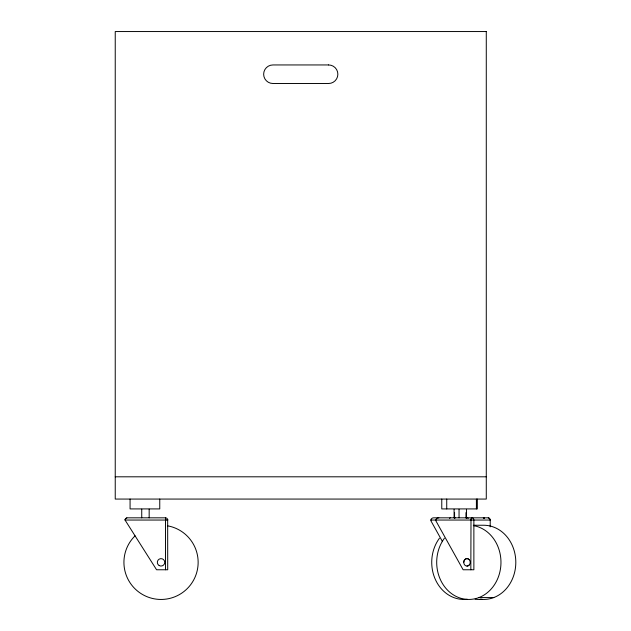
<?xml version="1.0" encoding="UTF-8"?>
<svg xmlns="http://www.w3.org/2000/svg" width="631" height="631" viewBox="0 0 631 631"><rect width="100%" height="100%" fill="white"/><g stroke="black" fill="none" stroke-linecap="round" stroke-linejoin="round"><path stroke-width="0.95" d="M165.48 518.366L165.48 517.822L127.257 517.822L125.687 518.469L125.041 520.047L156.583 569.769L167.712 569.769L167.665 519.644L167.704 520.047L125.041 520.047M490.24 519.644L490.192 526.869M442.52 541.682L431.147 521.253C430.026 519.431 432.093 517.649 433.876 517.822L488.268 517.822A2.224 1.112 90 0 1 488.993 518.366M125.08 519.613L125.206 519.195M471.002 519.644L470.836 569.769M165.653 519.644L165.921 519.96M449.619 518.469L450.195 517.822M454.588 518.469L455.164 517.822M490.342 519.802L490.192 520.047A2.224 1.925 90 0 0 488.268 517.822M165.732 519.684L165.488 520.047L165.89 519.881M125.419 518.808L126.831 517.862M471.176 519.802L470.836 520.047A2.224 1.112 90 0 1 471.949 517.822A2.224 1.925 90 0 1 473.873 520.047L473.873 569.769L463.122 569.769L436.108 521.253C434.988 519.431 437.062 517.649 438.845 517.822M115.236 476.807L486.28 476.807M430.839 520.047L490.492 520.047M473.613 525.244L483.819 525.244A37.103 32.142 -90 0 1 515.409 556.51A37.103 32.142 -90 0 1 493.789 597.565A37.103 32.142 90 0 1 480.049 599.213M444.437 538.196A37.103 32.142 -90 0 0 442.15 583.028A37.103 32.142 -90 0 0 478.953 597.565L493.789 597.565M167.665 519.881L167.704 520.047A2.224 2.224 0 0 0 165.48 517.822L165.488 569.769M477.328 499.066L477.328 508.917L441.771 508.917L441.771 499.066M476.397 499.066L476.397 508.917M466.459 509.32L466.459 517.822M465.97 512.624L465.97 517.822M459.045 509.32L459.045 517.822M454.572 512.624L454.572 517.822M454.083 509.32L454.083 517.822M446.732 499.066L446.732 508.917M159.761 499.066L159.761 508.917L130.073 508.917L130.073 499.066M149.161 509.162L149.161 517.822M141.738 509.162L141.738 517.822M468.249 518.366A2.224 1.925 90 0 0 466.987 517.822A2.224 1.112 90 0 0 466.254 518.366M484.569 518.366A2.224 1.925 90 0 0 483.307 517.822A2.224 1.112 90 0 1 484.032 518.366M467.2 599.253A37.103 32.142 -90 0 1 435.406 579.573A37.103 32.142 -90 0 1 439.468 538.196M482.037 599.253A37.103 32.142 90 0 1 475.088 599.213M463.761 562.347A3.707 3.21 90 0 1 466.979 558.632A3.707 3.21 90 0 1 470.19 562.347A3.707 3.21 90 0 1 466.979 566.054M469.251 564.966A3.707 3.21 -90 0 1 464.708 564.966A3.707 3.21 -90 0 1 464.708 559.721A3.707 3.21 -90 0 1 469.251 559.721M473.313 525.607A37.103 32.142 90 0 1 500.84 559.003A37.103 32.142 90 0 1 478.953 597.565M167.601 525.828A37.103 37.103 0 0 1 195.444 576.237A37.103 37.103 0 0 1 140.405 593.187A37.103 37.103 0 0 1 135.058 535.845M486.28 31.55L115.236 31.55L115.236 499.066L486.28 499.066L486.28 31.55M328.585 64.946L272.931 64.946A9.276 9.276 0 0 0 263.648 74.221A9.276 9.276 0 0 0 272.931 83.497L328.585 83.497A9.276 9.276 0 0 0 337.861 74.221A9.276 9.276 0 0 0 328.585 64.946M159.178 565.557A3.707 3.707 0 0 0 164.746 562.347A3.707 3.707 0 0 0 159.178 559.129A3.707 3.707 0 0 0 159.178 565.557"/></g></svg>
